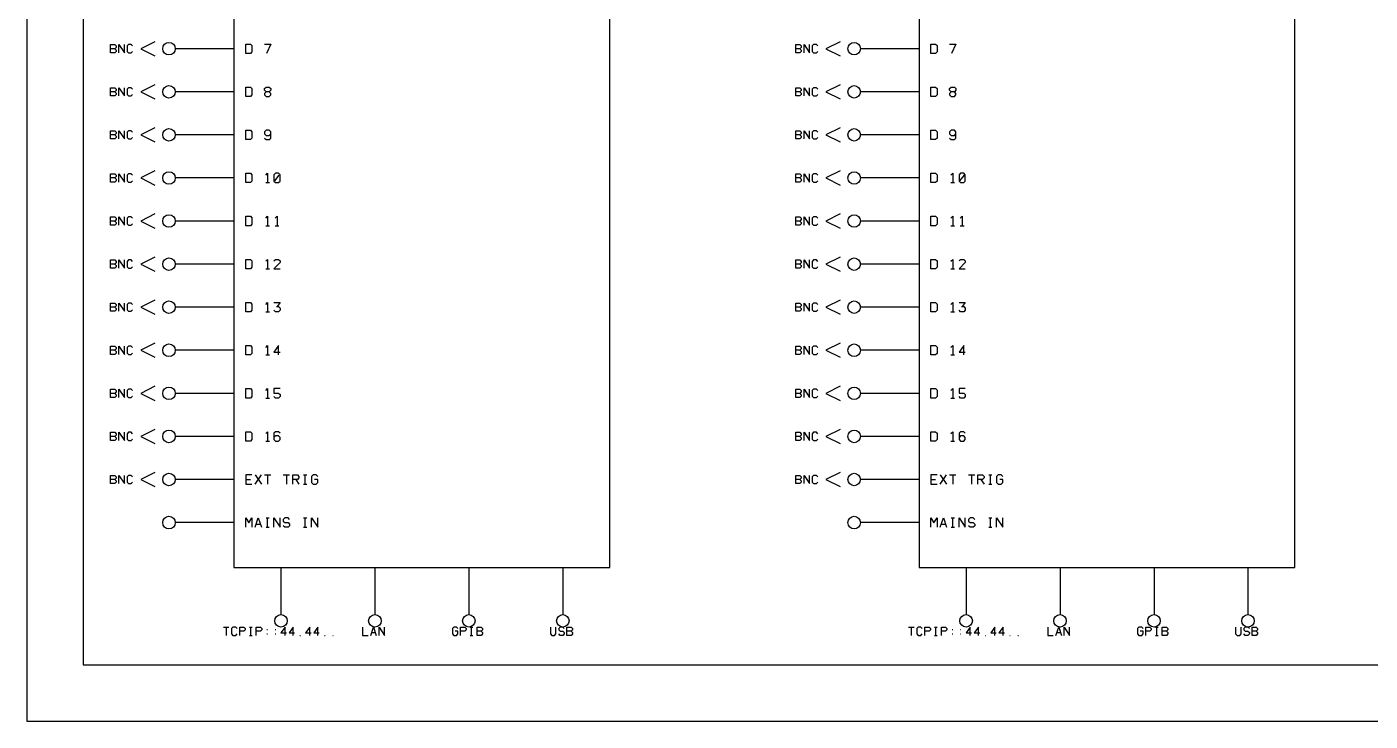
# Model space of a CAD drawing. Header units: millimetres. Extents: x 10 to 563, y 10 to 372.
# Drawn here: x 9.6 to 352.7, y 9.6 to 186.9 of the extents above; entities that cross this region are included whole.
import ezdxf

# ---------------------------------------------------------------- set-up
doc = ezdxf.new("R2010")
doc.units = ezdxf.units.MM
for name, color, linetype, lineweight in [('DEVICE', 7, 'CONTINUOUS', 25), ('GROUP', 6, 'CONTINUOUS', 25), ('LABEL', 8, 'CONTINUOUS', 25), ('POINT', 4, 'CONTINUOUS', 25), ('PORT_BUS', 5, 'CONTINUOUS', 25), ('PORT_IN', 3, 'CONTINUOUS', 25), ('PORTAL', 2, 'CONTINUOUS', 25), ('SHEET', 7, 'CONTINUOUS', 25)]:
    doc.layers.add(name, color=color, linetype=linetype, lineweight=lineweight)

msp = doc.modelspace()

# ---------------------------------------------------------------- linework, layer by layer
at = {"layer": 'DEVICE'}
for points in [[(62.5, 48.8), (158.5, 48.8), (158.5, 308.8), (62.5, 308.8)], [(237.5, 48.8), (333.5, 48.8), (333.5, 308.8), (237.5, 308.8)]]:
    msp.add_lwpolyline(points, close=True, dxfattribs=at)
at = {"layer": 'GROUP'}
msp.add_lwpolyline([(24, 24), (549, 24), (549, 327.4), (24, 327.4)], close=True, dxfattribs=at)
at = {"layer": 'LABEL'}
for points in [[(65.5, 180.1), (65.5, 182.5), (66.7, 182.5), (67.1, 182.1), (67.1, 180.5), (66.7, 180.1), (65.5, 180.1)], [(70.3, 182.5), (71.9, 182.5), (70.78, 180.1)], [(240.5, 180.1), (240.5, 182.5), (241.7, 182.5), (242.1, 182.1), (242.1, 180.5), (241.7, 180.1), (240.5, 180.1)], [(245.3, 182.5), (246.9, 182.5), (245.78, 180.1)], [(65.5, 169.1), (65.5, 171.5), (66.7, 171.5), (67.1, 171.1), (67.1, 169.5), (66.7, 169.1), (65.5, 169.1)], [(70.7, 170.3), (70.3, 170.7), (70.3, 171.1), (70.7, 171.5), (71.5, 171.5), (71.9, 171.1), (71.9, 170.7), (71.5, 170.3), (70.7, 170.3), (70.3, 169.9), (70.3, 169.5), (70.7, 169.1), (71.5, 169.1), (71.9, 169.5), (71.9, 169.9), (71.5, 170.3)], [(240.5, 169.1), (240.5, 171.5), (241.7, 171.5), (242.1, 171.1), (242.1, 169.5), (241.7, 169.1), (240.5, 169.1)], [(245.7, 170.3), (245.3, 170.7), (245.3, 171.1), (245.7, 171.5), (246.5, 171.5), (246.9, 171.1), (246.9, 170.7), (246.5, 170.3), (245.7, 170.3), (245.3, 169.9), (245.3, 169.5), (245.7, 169.1), (246.5, 169.1), (246.9, 169.5), (246.9, 169.9), (246.5, 170.3)], [(65.5, 158.1), (65.5, 160.5), (66.7, 160.5), (67.1, 160.1), (67.1, 158.5), (66.7, 158.1), (65.5, 158.1)], [(70.3, 158.5), (70.7, 158.1), (71.5, 158.1), (71.9, 158.5), (71.9, 160.1), (71.5, 160.5), (70.7, 160.5), (70.3, 160.1), (70.3, 159.54), (70.7, 159.14), (71.5, 159.14), (71.9, 159.54)], [(240.5, 158.1), (240.5, 160.5), (241.7, 160.5), (242.1, 160.1), (242.1, 158.5), (241.7, 158.1), (240.5, 158.1)], [(245.3, 158.5), (245.7, 158.1), (246.5, 158.1), (246.9, 158.5), (246.9, 160.1), (246.5, 160.5), (245.7, 160.5), (245.3, 160.1), (245.3, 159.54), (245.7, 159.14), (246.5, 159.14), (246.9, 159.54)], [(65.5, 147.1), (65.5, 149.5), (66.7, 149.5), (67.1, 149.1), (67.1, 147.5), (66.7, 147.1), (65.5, 147.1)], [(70.62, 149.02), (71.1, 149.5), (71.1, 147.1)], [(73.1, 147.1), (73.9, 147.1), (74.3, 147.5), (74.3, 149.1), (73.9, 149.5), (73.1, 149.5), (72.7, 149.1), (72.7, 147.5), (73.1, 147.1)], [(72.94, 147.58), (74.06, 149.02)], [(240.5, 147.1), (240.5, 149.5), (241.7, 149.5), (242.1, 149.1), (242.1, 147.5), (241.7, 147.1), (240.5, 147.1)], [(245.62, 149.02), (246.1, 149.5), (246.1, 147.1)], [(248.1, 147.1), (248.9, 147.1), (249.3, 147.5), (249.3, 149.1), (248.9, 149.5), (248.1, 149.5), (247.7, 149.1), (247.7, 147.5), (248.1, 147.1)], [(247.94, 147.58), (249.06, 149.02)], [(70.62, 147.1), (71.58, 147.1)], [(245.62, 147.1), (246.58, 147.1)], [(65.5, 136.1), (65.5, 138.5), (66.7, 138.5), (67.1, 138.1), (67.1, 136.5), (66.7, 136.1), (65.5, 136.1)], [(70.62, 138.02), (71.1, 138.5), (71.1, 136.1)], [(73.02, 138.02), (73.5, 138.5), (73.5, 136.1)], [(240.5, 136.1), (240.5, 138.5), (241.7, 138.5), (242.1, 138.1), (242.1, 136.5), (241.7, 136.1), (240.5, 136.1)], [(245.62, 138.02), (246.1, 138.5), (246.1, 136.1)], [(248.02, 138.02), (248.5, 138.5), (248.5, 136.1)], [(70.62, 136.1), (71.58, 136.1)], [(73.02, 136.1), (73.98, 136.1)], [(245.62, 136.1), (246.58, 136.1)], [(248.02, 136.1), (248.98, 136.1)], [(65.5, 125.1), (65.5, 127.5), (66.7, 127.5), (67.1, 127.1), (67.1, 125.5), (66.7, 125.1), (65.5, 125.1)], [(70.62, 127.02), (71.1, 127.5), (71.1, 125.1)], [(72.7, 127.1), (73.1, 127.5), (73.9, 127.5), (74.3, 127.1), (74.3, 126.7), (72.7, 125.1), (74.3, 125.1)], [(240.5, 125.1), (240.5, 127.5), (241.7, 127.5), (242.1, 127.1), (242.1, 125.5), (241.7, 125.1), (240.5, 125.1)], [(245.62, 127.02), (246.1, 127.5), (246.1, 125.1)], [(247.7, 127.1), (248.1, 127.5), (248.9, 127.5), (249.3, 127.1), (249.3, 126.7), (247.7, 125.1), (249.3, 125.1)], [(70.62, 125.1), (71.58, 125.1)], [(245.62, 125.1), (246.58, 125.1)], [(65.5, 114.1), (65.5, 116.5), (66.7, 116.5), (67.1, 116.1), (67.1, 114.5), (66.7, 114.1), (65.5, 114.1)], [(70.62, 116.02), (71.1, 116.5), (71.1, 114.1)], [(70.62, 114.1), (71.58, 114.1)], [(72.7, 116.5), (74.3, 116.5), (73.5, 115.46)], [(73.34, 115.46), (73.9, 115.46), (74.3, 115.06), (74.3, 114.5), (73.9, 114.1), (73.1, 114.1), (72.7, 114.5)], [(240.5, 114.1), (240.5, 116.5), (241.7, 116.5), (242.1, 116.1), (242.1, 114.5), (241.7, 114.1), (240.5, 114.1)], [(245.62, 116.02), (246.1, 116.5), (246.1, 114.1)], [(245.62, 114.1), (246.58, 114.1)], [(247.7, 116.5), (249.3, 116.5), (248.5, 115.46)], [(248.34, 115.46), (248.9, 115.46), (249.3, 115.06), (249.3, 114.5), (248.9, 114.1), (248.1, 114.1), (247.7, 114.5)], [(65.5, 103.1), (65.5, 105.5), (66.7, 105.5), (67.1, 105.1), (67.1, 103.5), (66.7, 103.1), (65.5, 103.1)], [(70.62, 105.02), (71.1, 105.5), (71.1, 103.1)], [(70.62, 103.1), (71.58, 103.1)], [(73.9, 103.1), (73.9, 105.5), (72.7, 103.82), (74.3, 103.82)], [(240.5, 103.1), (240.5, 105.5), (241.7, 105.5), (242.1, 105.1), (242.1, 103.5), (241.7, 103.1), (240.5, 103.1)], [(245.62, 105.02), (246.1, 105.5), (246.1, 103.1)], [(245.62, 103.1), (246.58, 103.1)], [(248.9, 103.1), (248.9, 105.5), (247.7, 103.82), (249.3, 103.82)], [(65.5, 92.1), (65.5, 94.5), (66.7, 94.5), (67.1, 94.1), (67.1, 92.5), (66.7, 92.1), (65.5, 92.1)], [(70.62, 94.02), (71.1, 94.5), (71.1, 92.1)], [(74.3, 94.5), (72.7, 94.5), (72.7, 93.38), (73.9, 93.38), (74.3, 92.98), (74.3, 92.5), (73.9, 92.1), (73.1, 92.1), (72.7, 92.5)], [(240.5, 92.1), (240.5, 94.5), (241.7, 94.5), (242.1, 94.1), (242.1, 92.5), (241.7, 92.1), (240.5, 92.1)], [(245.62, 94.02), (246.1, 94.5), (246.1, 92.1)], [(249.3, 94.5), (247.7, 94.5), (247.7, 93.38), (248.9, 93.38), (249.3, 92.98), (249.3, 92.5), (248.9, 92.1), (248.1, 92.1), (247.7, 92.5)], [(70.62, 92.1), (71.58, 92.1)], [(245.62, 92.1), (246.58, 92.1)], [(65.5, 81.1), (65.5, 83.5), (66.7, 83.5), (67.1, 83.1), (67.1, 81.5), (66.7, 81.1), (65.5, 81.1)], [(70.62, 83.02), (71.1, 83.5), (71.1, 81.1)], [(74.3, 83.1), (73.9, 83.5), (73.1, 83.5), (72.7, 83.1), (72.7, 81.5), (73.1, 81.1), (73.9, 81.1), (74.3, 81.5), (74.3, 82.06), (73.9, 82.46), (73.1, 82.46), (72.7, 82.06)], [(240.5, 81.1), (240.5, 83.5), (241.7, 83.5), (242.1, 83.1), (242.1, 81.5), (241.7, 81.1), (240.5, 81.1)], [(245.62, 83.02), (246.1, 83.5), (246.1, 81.1)], [(249.3, 83.1), (248.9, 83.5), (248.1, 83.5), (247.7, 83.1), (247.7, 81.5), (248.1, 81.1), (248.9, 81.1), (249.3, 81.5), (249.3, 82.06), (248.9, 82.46), (248.1, 82.46), (247.7, 82.06)], [(70.62, 81.1), (71.58, 81.1)], [(245.62, 81.1), (246.58, 81.1)], [(67.1, 72.5), (65.5, 72.5), (65.5, 70.1), (67.1, 70.1)], [(67.9, 70.1), (69.5, 72.5)], [(67.9, 72.5), (69.5, 70.1)], [(70.3, 72.5), (71.9, 72.5)], [(71.1, 72.5), (71.1, 70.1)], [(75.1, 72.5), (76.7, 72.5)], [(75.9, 72.5), (75.9, 70.1)], [(77.5, 70.1), (77.5, 72.5), (78.7, 72.5), (79.1, 72.1), (79.1, 71.7), (78.7, 71.3), (77.5, 71.3)], [(80.3, 72.5), (81.1, 72.5)], [(80.7, 70.1), (80.7, 72.5)], [(83.9, 72.1), (83.5, 72.5), (82.7, 72.5), (82.3, 72.1), (82.3, 70.5), (82.7, 70.1), (83.5, 70.1), (83.9, 70.5), (83.9, 71.3), (83.1, 71.3)], [(242.1, 72.5), (240.5, 72.5), (240.5, 70.1), (242.1, 70.1)], [(242.9, 70.1), (244.5, 72.5)], [(242.9, 72.5), (244.5, 70.1)], [(245.3, 72.5), (246.9, 72.5)], [(246.1, 72.5), (246.1, 70.1)], [(250.1, 72.5), (251.7, 72.5)], [(250.9, 72.5), (250.9, 70.1)], [(252.5, 70.1), (252.5, 72.5), (253.7, 72.5), (254.1, 72.1), (254.1, 71.7), (253.7, 71.3), (252.5, 71.3)], [(255.3, 72.5), (256.1, 72.5)], [(255.7, 70.1), (255.7, 72.5)], [(258.9, 72.1), (258.5, 72.5), (257.7, 72.5), (257.3, 72.1), (257.3, 70.5), (257.7, 70.1), (258.5, 70.1), (258.9, 70.5), (258.9, 71.3), (258.1, 71.3)], [(65.5, 71.3), (66.7, 71.3)], [(78.3, 71.3), (79.1, 70.1)], [(80.3, 70.1), (81.1, 70.1)], [(240.5, 71.3), (241.7, 71.3)], [(253.3, 71.3), (254.1, 70.1)], [(255.3, 70.1), (256.1, 70.1)], [(65.5, 59.1), (65.5, 61.5), (66.3, 60.22), (67.1, 61.5), (67.1, 59.1)], [(67.9, 59.1), (68.7, 61.5), (69.5, 59.1)], [(68.18, 59.9), (69.22, 59.9)], [(70.7, 61.5), (71.5, 61.5)], [(70.7, 59.1), (71.5, 59.1)], [(71.1, 59.1), (71.1, 61.5)], [(72.7, 59.1), (72.7, 61.5), (74.3, 59.1), (74.3, 61.5)], [(76.7, 61.1), (76.3, 61.5), (75.5, 61.5), (75.1, 61.1), (75.1, 60.7), (75.5, 60.3), (76.3, 60.3), (76.7, 59.9), (76.7, 59.5), (76.3, 59.1), (75.5, 59.1), (75.1, 59.5)], [(80.3, 61.5), (81.1, 61.5)], [(80.3, 59.1), (81.1, 59.1)], [(80.7, 59.1), (80.7, 61.5)], [(82.3, 59.1), (82.3, 61.5), (83.9, 59.1), (83.9, 61.5)], [(240.5, 59.1), (240.5, 61.5), (241.3, 60.22), (242.1, 61.5), (242.1, 59.1)], [(242.9, 59.1), (243.7, 61.5), (244.5, 59.1)], [(243.18, 59.9), (244.22, 59.9)], [(245.7, 61.5), (246.5, 61.5)], [(245.7, 59.1), (246.5, 59.1)], [(246.1, 59.1), (246.1, 61.5)], [(247.7, 59.1), (247.7, 61.5), (249.3, 59.1), (249.3, 61.5)], [(251.7, 61.1), (251.3, 61.5), (250.5, 61.5), (250.1, 61.1), (250.1, 60.7), (250.5, 60.3), (251.3, 60.3), (251.7, 59.9), (251.7, 59.5), (251.3, 59.1), (250.5, 59.1), (250.1, 59.5)], [(255.3, 61.5), (256.1, 61.5)], [(255.3, 59.1), (256.1, 59.1)], [(255.7, 59.1), (255.7, 61.5)], [(257.3, 59.1), (257.3, 61.5), (258.9, 59.1), (258.9, 61.5)], [(59.8, 33.6), (61.2, 33.6)], [(60.5, 33.6), (60.5, 31.5)], [(63.3, 33.25), (62.95, 33.6), (62.25, 33.6), (61.9, 33.25), (61.9, 31.85), (62.25, 31.5), (62.95, 31.5), (63.3, 31.85)], [(64, 31.5), (64, 33.6), (65.05, 33.6), (65.4, 33.25), (65.4, 32.9), (65.05, 32.55), (64, 32.55)], [(66.45, 33.6), (67.15, 33.6)], [(66.45, 31.5), (67.15, 31.5)], [(66.8, 31.5), (66.8, 33.6)], [(68.2, 31.5), (68.2, 33.6), (69.25, 33.6), (69.6, 33.25), (69.6, 32.9), (69.25, 32.55), (68.2, 32.55)], [(70.93, 32.97), (71.07, 32.97)], [(70.93, 31.92), (71.07, 31.92)], [(73.03, 32.97), (73.17, 32.97)], [(73.03, 31.92), (73.17, 31.92)], [(75.55, 31.5), (75.55, 33.6), (74.5, 32.13), (75.9, 32.13)], [(77.65, 31.5), (77.65, 33.6), (76.6, 32.13), (78, 32.13)], [(79.33, 31.5), (79.47, 31.5)], [(81.85, 31.5), (81.85, 33.6), (80.8, 32.13), (82.2, 32.13)], [(83.95, 31.5), (83.95, 33.6), (82.9, 32.13), (84.3, 32.13)], [(85.63, 31.5), (85.77, 31.5)], [(87.73, 31.5), (87.87, 31.5)], [(95.35, 33.6), (95.35, 31.5), (96.75, 31.5)], [(97.45, 31.5), (98.15, 33.6), (98.85, 31.5)], [(97.695, 32.2), (98.605, 32.2)], [(99.55, 31.5), (99.55, 33.6), (100.95, 31.5), (100.95, 33.6)], [(119.7, 33.25), (119.35, 33.6), (118.65, 33.6), (118.3, 33.25), (118.3, 31.85), (118.65, 31.5), (119.35, 31.5), (119.7, 31.85), (119.7, 32.55), (119, 32.55)], [(120.4, 31.5), (120.4, 33.6), (121.45, 33.6), (121.8, 33.25), (121.8, 32.9), (121.45, 32.55), (120.4, 32.55)], [(122.85, 33.6), (123.55, 33.6)], [(122.85, 31.5), (123.55, 31.5)], [(123.2, 31.5), (123.2, 33.6)], [(124.6, 31.5), (124.6, 33.6), (125.65, 33.6), (126, 33.25), (126, 32.9), (125.65, 32.55), (124.6, 32.55)], [(125.65, 32.55), (126, 32.2), (126, 31.85), (125.65, 31.5), (124.6, 31.5)], [(143.35, 33.6), (143.35, 31.85), (143.7, 31.5), (144.4, 31.5), (144.75, 31.85), (144.75, 33.6)], [(146.85, 33.25), (146.5, 33.6), (145.8, 33.6), (145.45, 33.25), (145.45, 32.9), (145.8, 32.55), (146.5, 32.55), (146.85, 32.2), (146.85, 31.85), (146.5, 31.5), (145.8, 31.5), (145.45, 31.85)], [(147.55, 31.5), (147.55, 33.6), (148.6, 33.6), (148.95, 33.25), (148.95, 32.9), (148.6, 32.55), (147.55, 32.55)], [(148.6, 32.55), (148.95, 32.2), (148.95, 31.85), (148.6, 31.5), (147.55, 31.5)], [(234.8, 33.6), (236.2, 33.6)], [(235.5, 33.6), (235.5, 31.5)], [(238.3, 33.25), (237.95, 33.6), (237.25, 33.6), (236.9, 33.25), (236.9, 31.85), (237.25, 31.5), (237.95, 31.5), (238.3, 31.85)], [(239, 31.5), (239, 33.6), (240.05, 33.6), (240.4, 33.25), (240.4, 32.9), (240.05, 32.55), (239, 32.55)], [(241.45, 33.6), (242.15, 33.6)], [(241.45, 31.5), (242.15, 31.5)], [(241.8, 31.5), (241.8, 33.6)], [(243.2, 31.5), (243.2, 33.6), (244.25, 33.6), (244.6, 33.25), (244.6, 32.9), (244.25, 32.55), (243.2, 32.55)], [(245.93, 32.97), (246.07, 32.97)], [(245.93, 31.92), (246.07, 31.92)], [(248.03, 32.97), (248.17, 32.97)], [(248.03, 31.92), (248.17, 31.92)], [(250.55, 31.5), (250.55, 33.6), (249.5, 32.13), (250.9, 32.13)], [(252.65, 31.5), (252.65, 33.6), (251.6, 32.13), (253, 32.13)], [(254.33, 31.5), (254.47, 31.5)], [(256.85, 31.5), (256.85, 33.6), (255.8, 32.13), (257.2, 32.13)], [(258.95, 31.5), (258.95, 33.6), (257.9, 32.13), (259.3, 32.13)], [(260.63, 31.5), (260.77, 31.5)], [(262.73, 31.5), (262.87, 31.5)], [(270.35, 33.6), (270.35, 31.5), (271.75, 31.5)], [(272.45, 31.5), (273.15, 33.6), (273.85, 31.5)], [(272.695, 32.2), (273.605, 32.2)], [(274.55, 31.5), (274.55, 33.6), (275.95, 31.5), (275.95, 33.6)], [(294.7, 33.25), (294.35, 33.6), (293.65, 33.6), (293.3, 33.25), (293.3, 31.85), (293.65, 31.5), (294.35, 31.5), (294.7, 31.85), (294.7, 32.55), (294, 32.55)], [(295.4, 31.5), (295.4, 33.6), (296.45, 33.6), (296.8, 33.25), (296.8, 32.9), (296.45, 32.55), (295.4, 32.55)], [(297.85, 33.6), (298.55, 33.6)], [(297.85, 31.5), (298.55, 31.5)], [(298.2, 31.5), (298.2, 33.6)], [(299.6, 31.5), (299.6, 33.6), (300.65, 33.6), (301, 33.25), (301, 32.9), (300.65, 32.55), (299.6, 32.55)], [(300.65, 32.55), (301, 32.2), (301, 31.85), (300.65, 31.5), (299.6, 31.5)], [(318.35, 33.6), (318.35, 31.85), (318.7, 31.5), (319.4, 31.5), (319.75, 31.85), (319.75, 33.6)], [(321.85, 33.25), (321.5, 33.6), (320.8, 33.6), (320.45, 33.25), (320.45, 32.9), (320.8, 32.55), (321.5, 32.55), (321.85, 32.2), (321.85, 31.85), (321.5, 31.5), (320.8, 31.5), (320.45, 31.85)], [(322.55, 31.5), (322.55, 33.6), (323.6, 33.6), (323.95, 33.25), (323.95, 32.9), (323.6, 32.55), (322.55, 32.55)], [(323.6, 32.55), (323.95, 32.2), (323.95, 31.85), (323.6, 31.5), (322.55, 31.5)]]:
    msp.add_lwpolyline(points, dxfattribs=at)
at = {"layer": 'POINT'}
for centre in [(45.9, 181.3), (220.9, 181.3), (45.9, 170.3), (220.9, 170.3), (45.9, 159.3), (220.9, 159.3), (45.9, 148.3), (220.9, 148.3), (45.9, 137.3), (220.9, 137.3), (45.9, 126.3), (220.9, 126.3), (45.9, 115.3), (220.9, 115.3), (45.9, 104.3), (220.9, 104.3), (45.9, 93.3), (220.9, 93.3), (45.9, 82.3), (220.9, 82.3), (45.9, 71.3), (220.9, 71.3), (45.9, 60.3), (220.9, 60.3), (74.5, 35.2), (98.5, 35.2), (122.5, 35.2), (146.5, 35.2), (249.5, 35.2), (273.5, 35.2), (297.5, 35.2), (321.5, 35.2)]:
    msp.add_circle(centre, 1.6, dxfattribs=at)
at = {"layer": 'PORT_BUS'}
for p, q in [((74.5, 48.8), (74.5, 36.8)), ((98.5, 48.8), (98.5, 36.8)), ((122.5, 48.8), (122.5, 36.8)), ((146.5, 48.8), (146.5, 36.8)), ((249.5, 48.8), (249.5, 36.8)), ((273.5, 48.8), (273.5, 36.8)), ((297.5, 48.8), (297.5, 36.8)), ((321.5, 48.8), (321.5, 36.8))]:
    msp.add_line(p, q, dxfattribs=at)
at = {"layer": 'PORT_IN'}
for p, q in [((62.5, 181.3), (47.5, 181.3)), ((237.5, 181.3), (222.5, 181.3)), ((62.5, 170.3), (47.5, 170.3)), ((237.5, 170.3), (222.5, 170.3)), ((62.5, 159.3), (47.5, 159.3)), ((237.5, 159.3), (222.5, 159.3)), ((62.5, 148.3), (47.5, 148.3)), ((237.5, 148.3), (222.5, 148.3)), ((62.5, 137.3), (47.5, 137.3)), ((237.5, 137.3), (222.5, 137.3)), ((62.5, 126.3), (47.5, 126.3)), ((237.5, 126.3), (222.5, 126.3)), ((62.5, 115.3), (47.5, 115.3)), ((237.5, 115.3), (222.5, 115.3)), ((62.5, 104.3), (47.5, 104.3)), ((237.5, 104.3), (222.5, 104.3)), ((62.5, 93.3), (47.5, 93.3)), ((237.5, 93.3), (222.5, 93.3)), ((62.5, 82.3), (47.5, 82.3)), ((237.5, 82.3), (222.5, 82.3)), ((62.5, 71.3), (47.5, 71.3)), ((237.5, 71.3), (222.5, 71.3)), ((62.5, 60.3), (47.5, 60.3)), ((237.5, 60.3), (222.5, 60.3))]:
    msp.add_line(p, q, dxfattribs=at)
at = {"layer": 'PORTAL'}
for points in [[(31, 180.25), (31, 182.35), (32.05, 182.35), (32.4, 182), (32.4, 181.65), (32.05, 181.3), (31, 181.3)], [(33.1, 180.25), (33.1, 182.35), (34.5, 180.25), (34.5, 182.35)], [(36.6, 182), (36.25, 182.35), (35.55, 182.35), (35.2, 182), (35.2, 180.6), (35.55, 180.25), (36.25, 180.25), (36.6, 180.6)], [(42.3, 183.1), (38.7, 181.3), (42.3, 179.5)], [(206, 180.25), (206, 182.35), (207.05, 182.35), (207.4, 182), (207.4, 181.65), (207.05, 181.3), (206, 181.3)], [(208.1, 180.25), (208.1, 182.35), (209.5, 180.25), (209.5, 182.35)], [(211.6, 182), (211.25, 182.35), (210.55, 182.35), (210.2, 182), (210.2, 180.6), (210.55, 180.25), (211.25, 180.25), (211.6, 180.6)], [(217.3, 183.1), (213.7, 181.3), (217.3, 179.5)], [(32.05, 181.3), (32.4, 180.95), (32.4, 180.6), (32.05, 180.25), (31, 180.25)], [(207.05, 181.3), (207.4, 180.95), (207.4, 180.6), (207.05, 180.25), (206, 180.25)], [(42.3, 172.1), (38.7, 170.3), (42.3, 168.5)], [(217.3, 172.1), (213.7, 170.3), (217.3, 168.5)], [(31, 169.25), (31, 171.35), (32.05, 171.35), (32.4, 171), (32.4, 170.65), (32.05, 170.3), (31, 170.3)], [(32.05, 170.3), (32.4, 169.95), (32.4, 169.6), (32.05, 169.25), (31, 169.25)], [(33.1, 169.25), (33.1, 171.35), (34.5, 169.25), (34.5, 171.35)], [(36.6, 171), (36.25, 171.35), (35.55, 171.35), (35.2, 171), (35.2, 169.6), (35.55, 169.25), (36.25, 169.25), (36.6, 169.6)], [(206, 169.25), (206, 171.35), (207.05, 171.35), (207.4, 171), (207.4, 170.65), (207.05, 170.3), (206, 170.3)], [(207.05, 170.3), (207.4, 169.95), (207.4, 169.6), (207.05, 169.25), (206, 169.25)], [(208.1, 169.25), (208.1, 171.35), (209.5, 169.25), (209.5, 171.35)], [(211.6, 171), (211.25, 171.35), (210.55, 171.35), (210.2, 171), (210.2, 169.6), (210.55, 169.25), (211.25, 169.25), (211.6, 169.6)], [(31, 158.25), (31, 160.35), (32.05, 160.35), (32.4, 160), (32.4, 159.65), (32.05, 159.3), (31, 159.3)], [(32.05, 159.3), (32.4, 158.95), (32.4, 158.6), (32.05, 158.25), (31, 158.25)], [(33.1, 158.25), (33.1, 160.35), (34.5, 158.25), (34.5, 160.35)], [(36.6, 160), (36.25, 160.35), (35.55, 160.35), (35.2, 160), (35.2, 158.6), (35.55, 158.25), (36.25, 158.25), (36.6, 158.6)], [(42.3, 161.1), (38.7, 159.3), (42.3, 157.5)], [(206, 158.25), (206, 160.35), (207.05, 160.35), (207.4, 160), (207.4, 159.65), (207.05, 159.3), (206, 159.3)], [(207.05, 159.3), (207.4, 158.95), (207.4, 158.6), (207.05, 158.25), (206, 158.25)], [(208.1, 158.25), (208.1, 160.35), (209.5, 158.25), (209.5, 160.35)], [(211.6, 160), (211.25, 160.35), (210.55, 160.35), (210.2, 160), (210.2, 158.6), (210.55, 158.25), (211.25, 158.25), (211.6, 158.6)], [(217.3, 161.1), (213.7, 159.3), (217.3, 157.5)], [(31, 147.25), (31, 149.35), (32.05, 149.35), (32.4, 149), (32.4, 148.65), (32.05, 148.3), (31, 148.3)], [(32.05, 148.3), (32.4, 147.95), (32.4, 147.6), (32.05, 147.25), (31, 147.25)], [(33.1, 147.25), (33.1, 149.35), (34.5, 147.25), (34.5, 149.35)], [(36.6, 149), (36.25, 149.35), (35.55, 149.35), (35.2, 149), (35.2, 147.6), (35.55, 147.25), (36.25, 147.25), (36.6, 147.6)], [(42.3, 150.1), (38.7, 148.3), (42.3, 146.5)], [(206, 147.25), (206, 149.35), (207.05, 149.35), (207.4, 149), (207.4, 148.65), (207.05, 148.3), (206, 148.3)], [(207.05, 148.3), (207.4, 147.95), (207.4, 147.6), (207.05, 147.25), (206, 147.25)], [(208.1, 147.25), (208.1, 149.35), (209.5, 147.25), (209.5, 149.35)], [(211.6, 149), (211.25, 149.35), (210.55, 149.35), (210.2, 149), (210.2, 147.6), (210.55, 147.25), (211.25, 147.25), (211.6, 147.6)], [(217.3, 150.1), (213.7, 148.3), (217.3, 146.5)], [(31, 136.25), (31, 138.35), (32.05, 138.35), (32.4, 138), (32.4, 137.65), (32.05, 137.3), (31, 137.3)], [(32.05, 137.3), (32.4, 136.95), (32.4, 136.6), (32.05, 136.25), (31, 136.25)], [(33.1, 136.25), (33.1, 138.35), (34.5, 136.25), (34.5, 138.35)], [(36.6, 138), (36.25, 138.35), (35.55, 138.35), (35.2, 138), (35.2, 136.6), (35.55, 136.25), (36.25, 136.25), (36.6, 136.6)], [(42.3, 139.1), (38.7, 137.3), (42.3, 135.5)], [(206, 136.25), (206, 138.35), (207.05, 138.35), (207.4, 138), (207.4, 137.65), (207.05, 137.3), (206, 137.3)], [(207.05, 137.3), (207.4, 136.95), (207.4, 136.6), (207.05, 136.25), (206, 136.25)], [(208.1, 136.25), (208.1, 138.35), (209.5, 136.25), (209.5, 138.35)], [(211.6, 138), (211.25, 138.35), (210.55, 138.35), (210.2, 138), (210.2, 136.6), (210.55, 136.25), (211.25, 136.25), (211.6, 136.6)], [(217.3, 139.1), (213.7, 137.3), (217.3, 135.5)], [(31, 125.25), (31, 127.35), (32.05, 127.35), (32.4, 127), (32.4, 126.65), (32.05, 126.3), (31, 126.3)], [(33.1, 125.25), (33.1, 127.35), (34.5, 125.25), (34.5, 127.35)], [(36.6, 127), (36.25, 127.35), (35.55, 127.35), (35.2, 127), (35.2, 125.6), (35.55, 125.25), (36.25, 125.25), (36.6, 125.6)], [(42.3, 128.1), (38.7, 126.3), (42.3, 124.5)], [(206, 125.25), (206, 127.35), (207.05, 127.35), (207.4, 127), (207.4, 126.65), (207.05, 126.3), (206, 126.3)], [(208.1, 125.25), (208.1, 127.35), (209.5, 125.25), (209.5, 127.35)], [(211.6, 127), (211.25, 127.35), (210.55, 127.35), (210.2, 127), (210.2, 125.6), (210.55, 125.25), (211.25, 125.25), (211.6, 125.6)], [(217.3, 128.1), (213.7, 126.3), (217.3, 124.5)], [(32.05, 126.3), (32.4, 125.95), (32.4, 125.6), (32.05, 125.25), (31, 125.25)], [(207.05, 126.3), (207.4, 125.95), (207.4, 125.6), (207.05, 125.25), (206, 125.25)], [(42.3, 117.1), (38.7, 115.3), (42.3, 113.5)], [(217.3, 117.1), (213.7, 115.3), (217.3, 113.5)], [(31, 114.25), (31, 116.35), (32.05, 116.35), (32.4, 116), (32.4, 115.65), (32.05, 115.3), (31, 115.3)], [(32.05, 115.3), (32.4, 114.95), (32.4, 114.6), (32.05, 114.25), (31, 114.25)], [(33.1, 114.25), (33.1, 116.35), (34.5, 114.25), (34.5, 116.35)], [(36.6, 116), (36.25, 116.35), (35.55, 116.35), (35.2, 116), (35.2, 114.6), (35.55, 114.25), (36.25, 114.25), (36.6, 114.6)], [(206, 114.25), (206, 116.35), (207.05, 116.35), (207.4, 116), (207.4, 115.65), (207.05, 115.3), (206, 115.3)], [(207.05, 115.3), (207.4, 114.95), (207.4, 114.6), (207.05, 114.25), (206, 114.25)], [(208.1, 114.25), (208.1, 116.35), (209.5, 114.25), (209.5, 116.35)], [(211.6, 116), (211.25, 116.35), (210.55, 116.35), (210.2, 116), (210.2, 114.6), (210.55, 114.25), (211.25, 114.25), (211.6, 114.6)], [(31, 103.25), (31, 105.35), (32.05, 105.35), (32.4, 105), (32.4, 104.65), (32.05, 104.3), (31, 104.3)], [(32.05, 104.3), (32.4, 103.95), (32.4, 103.6), (32.05, 103.25), (31, 103.25)], [(33.1, 103.25), (33.1, 105.35), (34.5, 103.25), (34.5, 105.35)], [(36.6, 105), (36.25, 105.35), (35.55, 105.35), (35.2, 105), (35.2, 103.6), (35.55, 103.25), (36.25, 103.25), (36.6, 103.6)], [(42.3, 106.1), (38.7, 104.3), (42.3, 102.5)], [(206, 103.25), (206, 105.35), (207.05, 105.35), (207.4, 105), (207.4, 104.65), (207.05, 104.3), (206, 104.3)], [(207.05, 104.3), (207.4, 103.95), (207.4, 103.6), (207.05, 103.25), (206, 103.25)], [(208.1, 103.25), (208.1, 105.35), (209.5, 103.25), (209.5, 105.35)], [(211.6, 105), (211.25, 105.35), (210.55, 105.35), (210.2, 105), (210.2, 103.6), (210.55, 103.25), (211.25, 103.25), (211.6, 103.6)], [(217.3, 106.1), (213.7, 104.3), (217.3, 102.5)], [(31, 92.25), (31, 94.35), (32.05, 94.35), (32.4, 94), (32.4, 93.65), (32.05, 93.3), (31, 93.3)], [(32.05, 93.3), (32.4, 92.95), (32.4, 92.6), (32.05, 92.25), (31, 92.25)], [(33.1, 92.25), (33.1, 94.35), (34.5, 92.25), (34.5, 94.35)], [(36.6, 94), (36.25, 94.35), (35.55, 94.35), (35.2, 94), (35.2, 92.6), (35.55, 92.25), (36.25, 92.25), (36.6, 92.6)], [(42.3, 95.1), (38.7, 93.3), (42.3, 91.5)], [(206, 92.25), (206, 94.35), (207.05, 94.35), (207.4, 94), (207.4, 93.65), (207.05, 93.3), (206, 93.3)], [(207.05, 93.3), (207.4, 92.95), (207.4, 92.6), (207.05, 92.25), (206, 92.25)], [(208.1, 92.25), (208.1, 94.35), (209.5, 92.25), (209.5, 94.35)], [(211.6, 94), (211.25, 94.35), (210.55, 94.35), (210.2, 94), (210.2, 92.6), (210.55, 92.25), (211.25, 92.25), (211.6, 92.6)], [(217.3, 95.1), (213.7, 93.3), (217.3, 91.5)], [(31, 81.25), (31, 83.35), (32.05, 83.35), (32.4, 83), (32.4, 82.65), (32.05, 82.3), (31, 82.3)], [(33.1, 81.25), (33.1, 83.35), (34.5, 81.25), (34.5, 83.35)], [(36.6, 83), (36.25, 83.35), (35.55, 83.35), (35.2, 83), (35.2, 81.6), (35.55, 81.25), (36.25, 81.25), (36.6, 81.6)], [(42.3, 84.1), (38.7, 82.3), (42.3, 80.5)], [(206, 81.25), (206, 83.35), (207.05, 83.35), (207.4, 83), (207.4, 82.65), (207.05, 82.3), (206, 82.3)], [(208.1, 81.25), (208.1, 83.35), (209.5, 81.25), (209.5, 83.35)], [(211.6, 83), (211.25, 83.35), (210.55, 83.35), (210.2, 83), (210.2, 81.6), (210.55, 81.25), (211.25, 81.25), (211.6, 81.6)], [(217.3, 84.1), (213.7, 82.3), (217.3, 80.5)], [(32.05, 82.3), (32.4, 81.95), (32.4, 81.6), (32.05, 81.25), (31, 81.25)], [(207.05, 82.3), (207.4, 81.95), (207.4, 81.6), (207.05, 81.25), (206, 81.25)], [(31, 70.25), (31, 72.35), (32.05, 72.35), (32.4, 72), (32.4, 71.65), (32.05, 71.3), (31, 71.3)], [(33.1, 70.25), (33.1, 72.35), (34.5, 70.25), (34.5, 72.35)], [(36.6, 72), (36.25, 72.35), (35.55, 72.35), (35.2, 72), (35.2, 70.6), (35.55, 70.25), (36.25, 70.25), (36.6, 70.6)], [(42.3, 73.1), (38.7, 71.3), (42.3, 69.5)], [(206, 70.25), (206, 72.35), (207.05, 72.35), (207.4, 72), (207.4, 71.65), (207.05, 71.3), (206, 71.3)], [(208.1, 70.25), (208.1, 72.35), (209.5, 70.25), (209.5, 72.35)], [(211.6, 72), (211.25, 72.35), (210.55, 72.35), (210.2, 72), (210.2, 70.6), (210.55, 70.25), (211.25, 70.25), (211.6, 70.6)], [(217.3, 73.1), (213.7, 71.3), (217.3, 69.5)], [(32.05, 71.3), (32.4, 70.95), (32.4, 70.6), (32.05, 70.25), (31, 70.25)], [(207.05, 71.3), (207.4, 70.95), (207.4, 70.6), (207.05, 70.25), (206, 70.25)]]:
    msp.add_lwpolyline(points, dxfattribs=at)
at = {"layer": 'SHEET'}
msp.add_lwpolyline([(9.6, 9.6), (563.4, 9.6), (563.4, 371.8), (9.6, 371.8)], close=True, dxfattribs=at)

doc.saveas('drawing.dxf')
